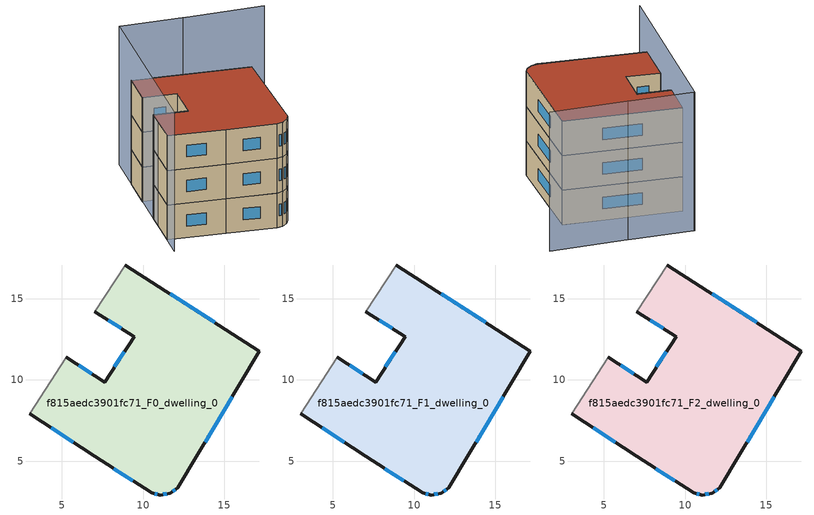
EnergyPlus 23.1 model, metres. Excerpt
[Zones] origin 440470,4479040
f815aedc3901fc71_F0_dwelling_0
 floor ground (EU_floor_Construction): 12.14,3.36 17.17,11.75 8.91,17.07 7.04,14.19 9.45,12.66 7.63,9.85 5.26,11.4 3.01,7.92 7.03,5.28 10.54,3.04 11.05,2.91 11.66,3.03 z0
 wall outside (EU_wall_Construction): 8.91,17.07 17.17,11.75 12.14,3.36 11.66,3.03 11.05,2.91 10.54,3.04 7.03,5.28 3.01,7.92 / 5.26,11.4 7.63,9.85 9.45,12.66 7.04,14.19 z0:3
 wall adiabatic (EU_wall_Construction): 7.04,14.19 8.91,17.07 / 3.01,7.92 5.26,11.4 z0:3
 window (EU_Window_Construction): 11.67,15.29 14.41,13.53 / 15.49,8.95 13.82,6.16 / 11.98,3.25 11.82,3.14 / 11.46,2.99 11.26,2.95 / 10.88,2.95 10.71,2.99 / 9.37,3.79 8.21,4.53 / 5.69,6.17 4.36,7.04 / 6.05,10.89 6.84,10.37 / 8.24,10.79 8.84,11.72 / 8.64,13.17 7.84,13.68 z1:2
f815aedc3901fc71_F1_dwelling_0
 floor to f815aedc3901fc71_F0_dwelling_0 (EU_floor_Construction): 12.14,3.36 17.17,11.75 8.91,17.07 7.04,14.19 9.45,12.66 7.63,9.85 5.26,11.4 3.01,7.92 7.03,5.28 10.54,3.04 11.05,2.91 11.66,3.03 z3
 wall outside (EU_wall_Construction): 8.91,17.07 17.17,11.75 12.14,3.36 11.66,3.03 11.05,2.91 10.54,3.04 7.03,5.28 3.01,7.92 / 5.26,11.4 7.63,9.85 9.45,12.66 7.04,14.19 z3:6
 wall adiabatic (EU_wall_Construction): 7.04,14.19 8.91,17.07 / 3.01,7.92 5.26,11.4 z3:6
 window (EU_Window_Construction): 11.67,15.29 14.41,13.53 / 15.49,8.95 13.82,6.16 / 11.98,3.25 11.82,3.14 / 11.46,2.99 11.26,2.95 / 10.88,2.95 10.71,2.99 / 9.37,3.79 8.21,4.53 / 5.69,6.17 4.36,7.04 / 6.05,10.89 6.84,10.37 / 8.24,10.79 8.84,11.72 / 8.64,13.17 7.84,13.68 z4:5
f815aedc3901fc71_F2_dwelling_0
 floor to f815aedc3901fc71_F1_dwelling_0 (EU_floor_Construction): 12.14,3.36 17.17,11.75 8.91,17.07 7.04,14.19 9.45,12.66 7.63,9.85 5.26,11.4 3.01,7.92 7.03,5.28 10.54,3.04 11.05,2.91 11.66,3.03 z6
 wall outside (EU_wall_Construction): 8.91,17.07 17.17,11.75 12.14,3.36 11.66,3.03 11.05,2.91 10.54,3.04 7.03,5.28 3.01,7.92 / 5.26,11.4 7.63,9.85 9.45,12.66 7.04,14.19 z6:9
 wall adiabatic (EU_wall_Construction): 7.04,14.19 8.91,17.07 / 3.01,7.92 5.26,11.4 z6:9
 window (EU_Window_Construction): 11.67,15.29 14.41,13.53 / 15.49,8.95 13.82,6.16 / 11.98,3.25 11.82,3.14 / 11.46,2.99 11.26,2.95 / 10.88,2.95 10.71,2.99 / 9.37,3.79 8.21,4.53 / 5.69,6.17 4.36,7.04 / 6.05,10.89 6.84,10.37 / 8.24,10.79 8.84,11.72 / 8.64,13.17 7.84,13.68 z7:8
 roof outside (EU_roof_Construction): 17.17,11.75 12.14,3.36 11.66,3.03 11.05,2.91 10.54,3.04 7.03,5.28 3.01,7.92 5.26,11.4 7.63,9.85 9.45,12.66 7.04,14.19 8.91,17.07 z9
shading: 10.95,20.21 1.83,6.1 / 21.46,14.29 15.56,17.57 / 15.75,17.5 11.05,20.15 z0:12
[Building]
EU S2 Campaign: North Axis=0; Terrain=City; Solar Distribution=FullExterior
[Site:Location]
Madrid: Latitude=40.5; Longitude=-3.5; Time Zone=1; Elevation=609
[SizingPeriod:WeatherFileDays]
AnnualSizingPeriod: Begin Month=1; Begin Day of Month=1; End Month=12; End Day of Month=31; Day of Week for Start Day=Monday; Use Weather File Daylight Saving Period=No; Use Weather File Rain and Snow Indicators=No
[MATERIAL]
EU_InternalMass_Material: Roughness=MediumRough; Thickness=0.1; Conductivity=1; Density=1800; Specific Heat=900; Thermal Absorptance=0.9; Solar Absorptance=0.7; Visible Absorptance=0.7
[MATERIAL:NOMASS] Roughness=MediumRough; Thermal Absorptance=0.9; Solar Absorptance=0.7; Visible Absorptance=0.7
Name | Thermal Resistance
EU_wall_NoMass | 0.459673
EU_roof_NoMass | 0.495815
EU_floor_NoMass | 0.788942
[WINDOWMATERIAL:SIMPLEGLAZINGSYSTEM]
EU_Window_SimpleGlazing: UFactor=4.26103; Solar Heat Gain Coefficient=0.85; Visible Transmittance=0.85
[CONSTRUCTION]
EU_wall_Construction: EU_wall_NoMass
EU_roof_Construction: EU_roof_NoMass
EU_floor_Construction: EU_floor_NoMass
EU_InternalMass_Construction: EU_InternalMass_Material
EU_Window_Construction: EU_Window_SimpleGlazing
[ZONE] Type=1; Multiplier=1; Ceiling Height=autocalculate; Floor Area=autocalculate; Part of Total Floor Area=Yes
Name | Volume
f815aedc3901fc71_F0_dwelling_0 | 297.874
f815aedc3901fc71_F1_dwelling_0; f815aedc3901fc71_F2_dwelling_0 | 297.875
[INTERNALMASS] Construction=EU_InternalMass_Construction; Surface Area=99.296
Name | Zone or ZoneList
f815aedc3901fc71_F0_dwelling_0_EU_InternalMass | f815aedc3901fc71_F0_dwelling_0
f815aedc3901fc71_F1_dwelling_0_EU_InternalMass | f815aedc3901fc71_F1_dwelling_0
f815aedc3901fc71_F2_dwelling_0_EU_InternalMass | f815aedc3901fc71_F2_dwelling_0
[OTHEREQUIPMENT] Fuel Type=Electricity; Design Level Calculation Method=Watts/Area; Power per Zone Floor Area=1; Fraction Latent=0; Fraction Radiant=0; Fraction Lost=0; Carbon Dioxide Generation Rate=0; EndUse Subcategory=EU_Step8_InternalGains
Name | Zone or ZoneList or Space or SpaceList | Schedule
EU_Step8_InternalGain_f815aedc3901fc71_F0_dwelling_0_f000 | f815aedc3901fc71_F0_dwelling_0 | EU_Step8_GainSchedule_f815aedc3901fc71_F0_dwelling_0_f000
EU_Step8_InternalGain_f815aedc3901fc71_F1_dwelling_0_f000 | f815aedc3901fc71_F1_dwelling_0 | EU_Step8_GainSchedule_f815aedc3901fc71_F1_dwelling_0_f000
EU_Step8_InternalGain_f815aedc3901fc71_F2_dwelling_0_f000 | f815aedc3901fc71_F2_dwelling_0 | EU_Step8_GainSchedule_f815aedc3901fc71_F2_dwelling_0_f000
[ZONEVENTILATION:DESIGNFLOWRATE] Schedule=EU_AlwaysOn; Design Flow Rate Calculation Method=AirChanges/Hour; Air Changes per Hour=0.719161; Ventilation Type=Natural; Fan Pressure Rise=0; Fan Total Efficiency=1; Constant Term Coefficient=1; Temperature Term Coefficient=0; Velocity Term Coefficient=0; Velocity Squared Term Coefficient=0; Minimum Indoor Temperature=-100; Maximum Indoor Temperature=100; Delta Temperature=-100; Minimum Outdoor Temperature=-100; Maximum Outdoor Temperature=100; Maximum Wind Speed=40
Name | Zone or ZoneList or Space or SpaceList
EU_ConstantAir_f815aedc3901fc71_F0_dwelling_0 | f815aedc3901fc71_F0_dwelling_0
EU_ConstantAir_f815aedc3901fc71_F1_dwelling_0 | f815aedc3901fc71_F1_dwelling_0
EU_ConstantAir_f815aedc3901fc71_F2_dwelling_0 | f815aedc3901fc71_F2_dwelling_0
[HVACTEMPLATE:THERMOSTAT] Constant Heating Setpoint=20; Constant Cooling Setpoint=50
EU_HeatOnly_f815aedc3901fc71_F0_dwelling_0; EU_HeatOnly_f815aedc3901fc71_F1_dwelling_0; EU_HeatOnly_f815aedc3901fc71_F2_dwelling_0
[HVACTEMPLATE:ZONE:IDEALLOADSAIRSYSTEM] System Availability Schedule=EU_AlwaysOn; Maximum Heating Supply Air Temperature=50; Minimum Cooling Supply Air Temperature=13; Maximum Heating Supply Air Humidity Ratio=0.0156; Minimum Cooling Supply Air Humidity Ratio=0.0077; Heating Limit=NoLimit; Cooling Limit=NoLimit; Heating Availability Schedule=EU_AlwaysOn; Cooling Availability Schedule=EU_CoolingOff; Dehumidification Control Type=ConstantSensibleHeatRatio; Cooling Sensible Heat Ratio=0.7; Dehumidification Setpoint=60; Humidification Control Type=None; Humidification Setpoint=30; Outdoor Air Method=None; Outdoor Air Flow Rate per Person=0.00944; Outdoor Air Flow Rate per Zone Floor Area=0; Outdoor Air Flow Rate per Zone=0; Demand Controlled Ventilation Type=None; Outdoor Air Economizer Type=NoEconomizer; Heat Recovery Type=None; Sensible Heat Recovery Effectiveness=0.7; Latent Heat Recovery Effectiveness=0.65
Name | Template Thermostat
f815aedc3901fc71_F0_dwelling_0 | EU_HeatOnly_f815aedc3901fc71_F0_dwelling_0
f815aedc3901fc71_F1_dwelling_0 | EU_HeatOnly_f815aedc3901fc71_F1_dwelling_0
f815aedc3901fc71_F2_dwelling_0 | EU_HeatOnly_f815aedc3901fc71_F2_dwelling_0
[SIZING:ZONE] Zone Cooling Design Supply Air Temperature Input Method=SupplyAirTemperature; Zone Cooling Design Supply Air Temperature=13; Zone Heating Design Supply Air Temperature Input Method=SupplyAirTemperature; Zone Heating Design Supply Air Temperature=50; Zone Cooling Design Supply Air Humidity Ratio=0.008; Zone Heating Design Supply Air Humidity Ratio=0.008; Cooling Design Air Flow Method=DesignDay; Cooling Design Air Flow Rate=0; Cooling Minimum Air Flow per Zone Floor Area=0.000762; Cooling Minimum Air Flow=0; Cooling Minimum Air Flow Fraction=0.2; Heating Design Air Flow Method=DesignDay; Heating Design Air Flow Rate=0; Heating Maximum Air Flow per Zone Floor Area=0.002032; Heating Maximum Air Flow=0.141576; Heating Maximum Air Flow Fraction=0.3; Account for Dedicated Outdoor Air System=No; Dedicated Outdoor Air System Control Strategy=NeutralSupplyAir; Dedicated Outdoor Air Low Setpoint Temperature for Design=autosize; Dedicated Outdoor Air High Setpoint Temperature for Design=autosize; Zone Load Sizing Method=Sensible Load Only No Latent Load; Zone Latent Cooling Design Supply Air Humidity Ratio Input Method=HumidityRatioDifference; Zone Cooling Design Supply Air Humidity Ratio Difference=0.005; Zone Latent Heating Design Supply Air Humidity Ratio Input Method=HumidityRatioDifference; Zone Humidification Design Supply Air Humidity Ratio Difference=0.005
f815aedc3901fc71_F0_dwelling_0; f815aedc3901fc71_F1_dwelling_0; f815aedc3901fc71_F2_dwelling_0
[SCHEDULE:CONSTANT]
Name | Hourly Value
EU_AlwaysOn | 1
EU_CoolingOff | 0
[SCHEDULE:FILE] Column Number=1; Rows to Skip at Top=0; Number of Hours of Data=8760; Column Separator=Comma; Interpolate to Timestep=No; Minutes per Item=60; Adjust Schedule for Daylight Savings=Yes
Name | File
EU_Step8_GainSchedule_f815aedc3901fc71_F0_dwelling_0_f000 | ../../schedules/f815aedc3901fc71/f815aedc3901fc71_F0_dwelling_0_f000_gain.csv
EU_Step8_GainSchedule_f815aedc3901fc71_F1_dwelling_0_f000 | ../../schedules/f815aedc3901fc71/f815aedc3901fc71_F1_dwelling_0_f000_gain.csv
EU_Step8_GainSchedule_f815aedc3901fc71_F2_dwelling_0_f000 | ../../schedules/f815aedc3901fc71/f815aedc3901fc71_F2_dwelling_0_f000_gain.csv
